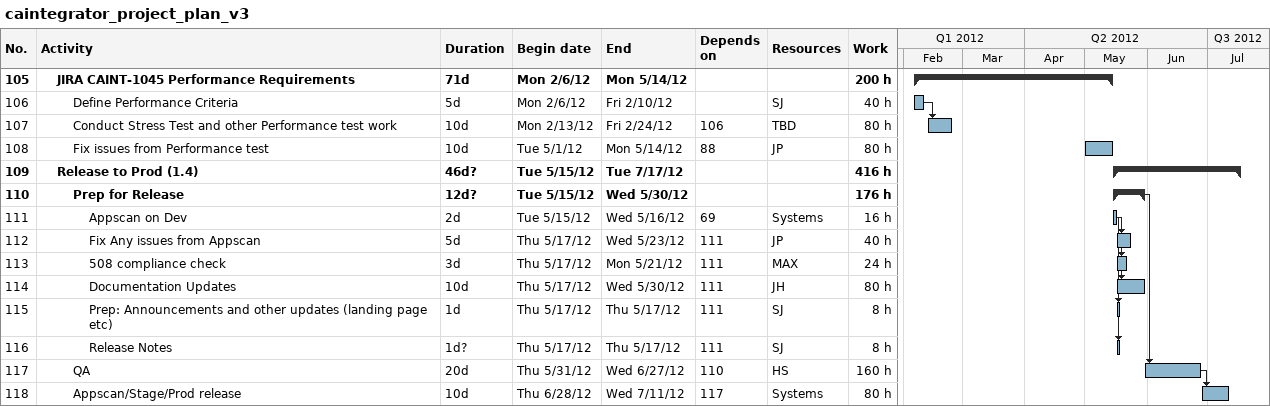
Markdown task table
caintegrator_project_plan_v3

| ID | Level | Task | Duration | Start | Finish | Predecessors | Resources | Work (h) |
|---|---|---|---|---|---|---|---|---|
| 105 | 2 | **JIRA CAINT-1045 Performance Requirements** | 71d | 2012-02-06 | 2012-05-14 |  |  | 200 |
| 106 | 3 | Define Performance Criteria | 5d | 2012-02-06 | 2012-02-10 |  | SJ | 40 |
| 107 | 3 | Conduct Stress Test and other Performance test work | 10d | 2012-02-13 | 2012-02-24 | 106 | TBD | 80 |
| 108 | 3 | Fix issues from Performance test | 10d | 2012-05-01 | 2012-05-14 | 88 | JP | 80 |
| 109 | 2 | **Release to Prod (1.4)** | 46d? | 2012-05-15 | 2012-07-17 |  |  | 416 |
| 110 | 3 | **Prep for Release** | 12d? | 2012-05-15 | 2012-05-30 |  |  | 176 |
| 111 | 4 | Appscan on Dev | 2d | 2012-05-15 | 2012-05-16 | 69 | Systems | 16 |
| 112 | 4 | Fix Any issues from Appscan | 5d | 2012-05-17 | 2012-05-23 | 111 | JP | 40 |
| 113 | 4 | 508 compliance check | 3d | 2012-05-17 | 2012-05-21 | 111 | MAX | 24 |
| 114 | 4 | Documentation Updates | 10d | 2012-05-17 | 2012-05-30 | 111 | JH | 80 |
| 115 | 4 | Prep: Announcements and other updates (landing page etc) | 1d | 2012-05-17 | 2012-05-17 | 111 | SJ | 8 |
| 116 | 4 | Release Notes | 1d? | 2012-05-17 | 2012-05-17 | 111 | SJ | 8 |
| 117 | 3 | QA | 20d | 2012-05-31 | 2012-06-27 | 110 | HS | 160 |
| 118 | 3 | Appscan/Stage/Prod release | 10d | 2012-06-28 | 2012-07-11 | 117 | Systems | 80 |
